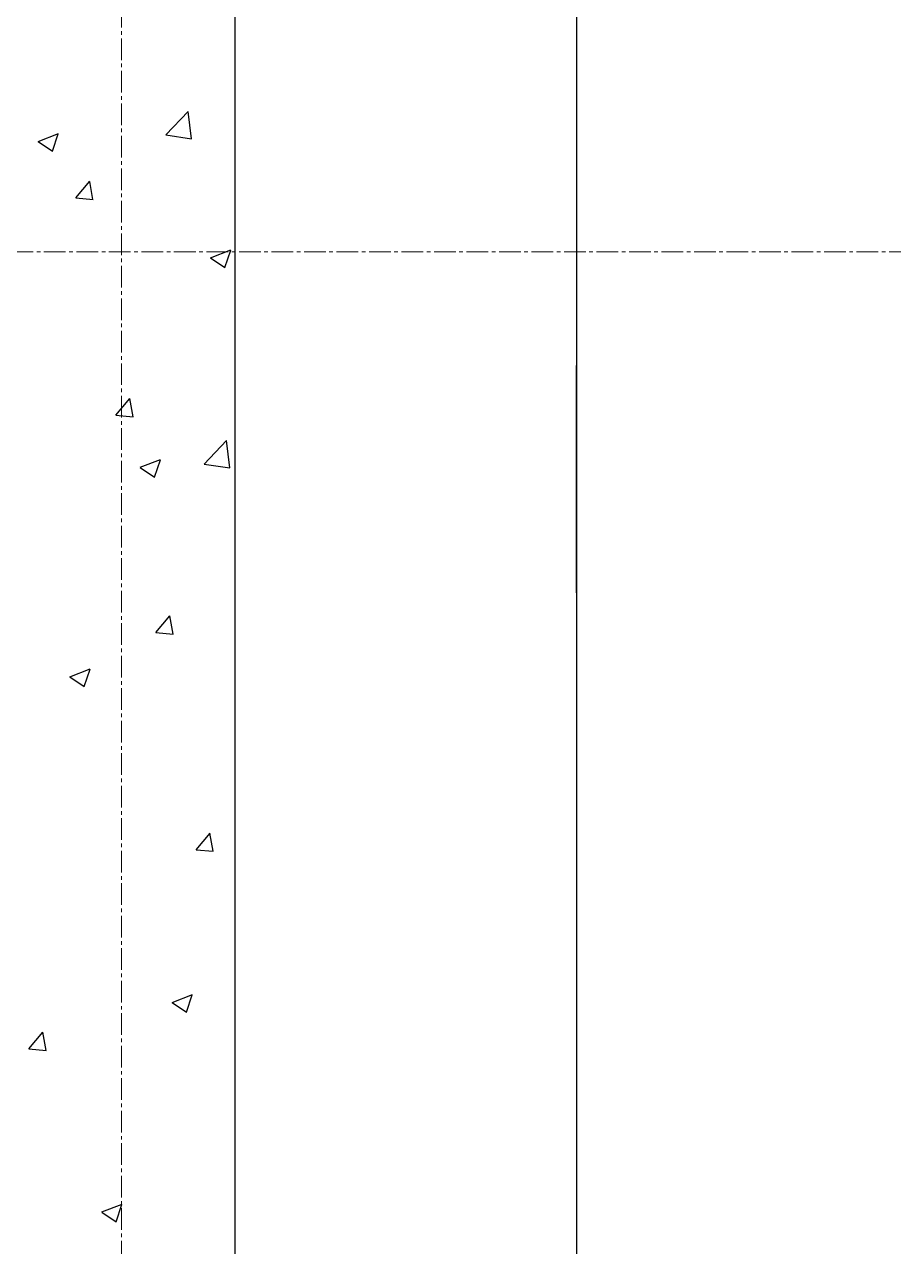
# Model space of a CAD drawing. Header units: millimetres. Extents: x 538266 to 1167394, y 114608 to 637157.
# Drawn here: x 1046348 to 1047112, y 564294 to 565369 of the extents above; entities that cross this region are included whole.
import ezdxf

# ---------------------------------------------------------------- set-up
doc = ezdxf.new("R2010")
doc.units = ezdxf.units.MM
doc.linetypes.add('CENTER2', pattern=[28.575, 19.05, -3.175, 3.175, -3.175])
for name, color, linetype, lineweight in [('0) шт стен 3 эт', 150, 'Continuous', 60), ('АР_Стены ПЕНОблок', 52, 'Continuous', 20), ('АР_Штриховка', 8, 'Continuous', 0)]:
    doc.layers.add(name, color=color, linetype=linetype, lineweight=lineweight)
doc.layers.add('КР_Балки-0.5', color=60, linetype='Continuous', lineweight=50, plot=False)
doc.layers.add('РД_Оси_100', color=7, linetype='Continuous', lineweight=0, true_color=0x525252)

# ---------------------------------------------------------------- blocks, each defined once
blk = doc.blocks.new('СОШ_2200_АР_ОСИ_М100_28.05.24')
at = {"layer": 'РД_Оси_100', "color": 251, "linetype": 'CENTER2', "true_color": 0x636466}
blk.add_line((0, -6155), (0, 139938.679), dxfattribs=at)
blk.add_lwpolyline([(78274.959, 68400), (-5454.958, 68400), (-5954.958, 68250)], dxfattribs=at)
blk = doc.blocks.new('3_этаж1')
at = {"layer": 'АР_Стены ПЕНОблок', "color": 18, "linetype": 'Continuous', "lineweight": 25, "true_color": 0x000000}
blk.add_line((684483.6, 511368.7), (684483.6, 587568.7), dxfattribs=at)
at = {"layer": 'АР_Штриховка', "color": 18, "linetype": 'Continuous', "lineweight": 25, "true_color": 0x000000}
for p, q in [((684422.5, 565271.5), (684442.3, 565292.2)), ((684445.1, 565268), (684442.3, 565292.2)), ((684310.2, 565265.6), (684322.8, 565257.1)), ((684310.3, 565265.8), (684328.1, 565272.6)), ((684322.8, 565257.1), (684328, 565272.4)), ((684422.5, 565271.6), (684445.1, 565268.1)), ((684343.4, 565216.1), (684355.7, 565230.7)), ((684358.5, 565214.7), (684355.6, 565230.6)), ((684343.4, 565216.1), (684358.6, 565214.7)), ((684461.9, 565163.5), (684479.7, 565170.4)), ((684474.4, 565154.8), (684479.6, 565170.1)), ((684461.8, 565163.3), (684474.4, 565154.8)), ((684378.7, 565025), (684390.9, 565039.6)), ((684393.7, 565023.7), (684390.8, 565039.6)), ((684378.7, 565025), (684393.9, 565023.7)), ((684456.2, 564982.1), (684476, 565002.7)), ((684478.8, 564978.6), (684476, 565002.7)), ((684400.1, 564979.3), (684417.9, 564986.2)), ((684412.6, 564970.6), (684417.8, 564985.9)), ((684400, 564979.1), (684412.6, 564970.6)), ((684456.2, 564982.1), (684478.8, 564978.6)), ((684413.9, 564834), (684426.2, 564848.6)), ((684429, 564832.6), (684426, 564848.5)), ((684413.9, 564834), (684429.1, 564832.6)), ((684338.3, 564795.1), (684356.1, 564802)), ((684350.8, 564786.4), (684356, 564801.8)), ((684338.2, 564794.9), (684350.8, 564786.4)), ((684449.2, 564642.9), (684461.4, 564657.5)), ((684464.2, 564641.6), (684461.3, 564657.5)), ((684449.2, 564642.9), (684464.3, 564641.6)), ((684428.1, 564508.7), (684445.9, 564515.5)), ((684440.7, 564500), (684445.8, 564515.3)), ((684428, 564508.5), (684440.6, 564500)), ((684302.2, 564467.8), (684314.5, 564482.4)), ((684317.3, 564466.4), (684314.3, 564482.4)), ((684302.2, 564467.8), (684317.4, 564466.5)), ((684366.3, 564324.5), (684384.1, 564331.3)), ((684378.9, 564315.8), (684384, 564331.1)), ((684366.2, 564324.3), (684378.8, 564315.8))]:
    blk.add_line(p, q, dxfattribs=at)
at = {"layer": 'КР_Балки-0.5', "color": 18, "lineweight": 25, "ltscale": 200, "true_color": 0x000000}
for p, q in [((684783.6, 587568.7), (684783.6, 561068.7)), ((684783.6, 564868.7), (684783.6, 565068.7))]:
    blk.add_line(p, q, dxfattribs=at)

msp = doc.modelspace()

# ---------------------------------------------------------------- block references
at = {"layer": '0) шт стен 3 эт', "color": 5, "lineweight": 25}
msp.add_blockref('3_этаж1', (362050, 0), dxfattribs=at)
at = {"layer": 'РД_Оси_100', "lineweight": 25}
msp.add_blockref('СОШ_2200_АР_ОСИ_М100_28.05.24', (1046433.6, 496768.7), dxfattribs=at)

doc.saveas('drawing.dxf')
